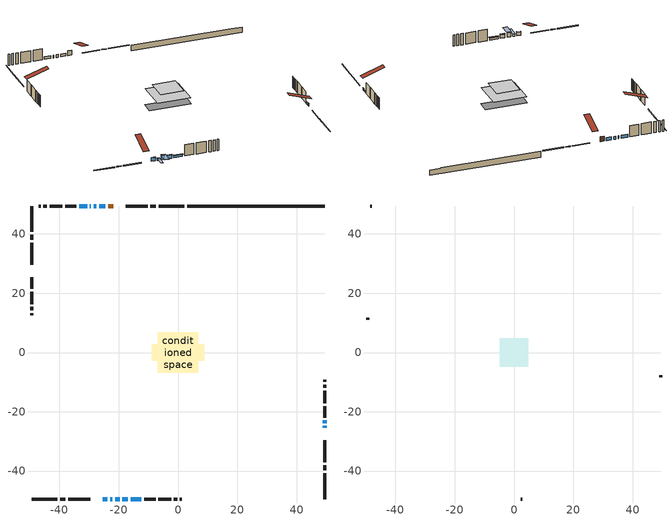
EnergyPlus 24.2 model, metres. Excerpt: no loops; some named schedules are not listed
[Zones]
conditioned space
 floor adiabatic (AdiabaticFloorConstruction): -6.88,-6.88 -6.88,6.88 6.88,6.88 6.88,-6.88 z2.75
 floor foundation (Slab1 construction): -8.79,-2.79 -8.79,2.79 8.79,2.79 8.79,-2.79 z-2.13
 wall outside (RimJoist1 construction): 2.17,49.43 -6.55,49.43 / -49.43,-49.43 -40.71,-49.43 / -49.43,49.43 -49.43,40.71 / 49.43,-49.43 49.43,-40.71 z0.31:0.61
 wall outside (RimJoist2 construction): -7.48,49.43 -9.29,49.43 / -39.78,-49.43 -37.97,-49.43 / -49.43,39.78 -49.43,37.97 / 49.43,-39.78 49.43,-37.97 z0.31:0.61
 wall outside (RimJoist3 construction): -10.22,49.43 -17.61,49.43 / -37.04,-49.43 -29.65,-49.43 / -49.43,37.04 -49.43,29.65 / 49.43,-37.04 49.43,-29.65 z0.31:0.61
 wall outside (AdiabaticWallConstruction 1): -21.91,49.43 -23.54,49.43 z0.31:2.34
 wall outside (AdiabaticWallConstruction): 49.43,-25.35 49.43,-24.74 / -22.9,-49.43 -22.13,-49.43 z0.31:1.23; -24.46,49.43 -26.6,49.43 / -27.53,49.43 -28.44,49.43 / -29.37,49.43 -29.75,49.43 / -30.68,49.43 -33.35,49.43 z0.31:1.53; 49.43,-23.81 49.43,-22.89 z0.31:0.92; -25.35,-49.43 -23.82,-49.43 / -18.75,-49.43 -16.92,-49.43 z0.31:1.83; -21.2,-49.43 -19.68,-49.43 z0.31:2.34; -15.99,-49.43 -12.33,-49.43 z0.31:1.22
 wall outside (Wall1 construction): -34.28,49.43 -38.12,49.43 / -11.41,-49.43 -7.57,-49.43 / -49.43,25.35 -49.43,21.51 / 49.43,-21.97 49.43,-18.13 z0.31:5.19
 wall outside (Wall2 construction): -39.05,49.43 -43.34,49.43 / -6.64,-49.43 -2.35,-49.43 / -49.43,20.58 -49.43,16.29 / 49.43,-17.2 49.43,-12.91 z0.31:5.19
 wall outside (Wall3 construction): -44.27,49.43 -45.41,49.43 / -1.42,-49.43 -0.27,-49.43 / -49.43,15.36 -49.43,14.21 / 49.43,-11.98 49.43,-10.83 z0.31:5.19
 wall outside (Wall4 construction): -46.34,49.43 -46.99,49.43 / 0.66,-49.43 1.3,-49.43 / -49.43,13.29 -49.43,12.64 / 49.43,-9.9 49.43,-9.25 z0.31:5.19
 wall foundation (FoundationWall1 construction): 3.1,49.43,-2.13 3.1,49.43,0.31 44.8,49.43,0.31 44.8,49.43,0.19 49.43,49.43,0.19 49.43,49.43,-2.13
 window (WindowConstruction 8): 49.43,-25.35 49.43,-24.74 z0.31:1.22
 window (WindowConstruction 6): -24.47,49.43 -26.6,49.43 z0.31:1.53
 window (WindowConstruction 7): -27.53,49.43 -28.44,49.43 z0.31:1.53
 window (WindowConstruction 10): 49.43,-23.81 49.43,-22.89 z0.31:0.92
 window (WindowConstruction 9): -29.37,49.43 -29.75,49.43 z0.31:1.53
 window (WindowConstruction): -25.35,-49.43 -23.82,-49.43 z0.31:1.83
 window (WindowConstruction 1): -22.89,-49.43 -22.13,-49.43 z0.31:1.22
 window (WindowConstruction 2): -21.2,-49.43 -19.68,-49.43 z0.31:2.34
 window (WindowConstruction 3): -18.75,-49.43 -16.92,-49.43 z0.31:1.83
 window (WindowConstruction 4): -30.68,49.43 -33.35,49.43 z0.31:1.53
 window (WindowConstruction 5): -15.99,-49.43 -12.34,-49.43 z0.31:1.22
 door (Door): -21.91,49.43 -23.54,49.43 z0.31:2.34
 ceiling adiabatic (AdiabaticFloorConstruction): 6.88,-6.88 6.88,6.88 -6.88,6.88 -6.88,-6.88 z2.75
attic - vented
 floor to conditioned space (Floor1 construction Reversed): -4.76,-4.76 -4.76,4.76 4.76,4.76 4.76,-4.76 z5.19
 wall outside (Wall5 construction): -47.92,49.43 -48.5,49.43 / 2.23,-49.43 2.82,-49.43 / -49.43,11.71 -49.43,11.12 / 49.43,-8.33 49.43,-7.74 z0.31:5.19
 roof outside (Roof1 construction): -20.98,49.43,5.19 -20.98,40.16,8.28 -18.54,40.16,8.28 -18.54,49.43,5.19; -26.28,-49.43,5.19 -26.28,-40.16,8.28 -28.72,-40.16,8.28 -28.72,-49.43,5.19; -49.43,26.28,5.19 -40.16,26.28,8.28 -40.16,28.72,8.28 -49.43,28.72,5.19; 49.43,-26.28,5.19 40.16,-26.28,8.28 40.16,-28.72,8.28 49.43,-28.72,5.19
shading: 49.43,-24.59 49.43,-25.5 49.58,-25.5 49.58,-24.59 z1.37; 49.43,-22.75 49.43,-23.96 49.58,-23.96 49.58,-22.75 z1.07; -23.67,-49.43 -25.5,-49.43 -25.5,-49.58 -23.67,-49.58 z1.98; -21.98,-49.43 -23.04,-49.43 -23.04,-54 -21.98,-54 z1.37; -19.53,-49.43 -21.35,-49.43 -21.35,-54 -19.53,-54 z2.49; -16.77,-49.43 -18.9,-49.43 -18.9,-49.89 -16.77,-49.89 z1.98; -12.19,-49.43 -16.14,-49.43 -16.14,-49.89 -12.19,-49.89 z1.37
[Building]
Building 1: Terrain=Suburbs
[Site:Location]
Toronto Intl AP_ON: Latitude {deg}=43.68; Longitude {deg}=-79.63; Time Zone {hr}=-5; Elevation {m}=173; Keep Site Location Information=Yes
[Site:GroundTemperature:Shallow]
4.59119, 2.66285, 2.50842, 3.42352, 7.09712, 10.7536, 13.9236, 15.9317, 16.1023, 14.4691, 11.3799, 7.83558
[Site:WaterMainsTemperature]
Calculation Method=Schedule; Temperature Schedule=mains temperature schedule
[Material] Roughness=Rough; Thermal Absorptance=0.9
Name | Thickness {m} | Conductivity {W/m-K} | Density {kg/m3} | Specific Heat {J/kg-K} | Solar Absorptance | Visible Absorptance
asphalt or fiberglass shingles | 0.00635 | 0.162714 | 1121.4 | 1465.45 | 0.4 | 0.4
ceiling loosefill ins | 0.169333 | 0.0480833 | 16.02 | 1046.75 | 0.7 | 0.7
ceiling stud and cavity | 0.1397 | 0.209886 | 65.682 | 1177.47 | 0.7 | 0.7
concrete 4.0 in. | 0.1016 | 1.803125 | 2242.8 | 837.4 | 0.7 | 0.7
concrete 8.0 in. | 0.2032 | 1.803125 | 2242.8 | 837.4 | 0.7 | 0.7
door material | 0.04445 | 0.327969 | 512.64 | 1214.23 | 0.7 | 0.7
exterior vertical ins | 0.0460229 | 0.029427 | 32.04 | 1214.23 | 0.7 | 0.7
floor covering | 0.0127 | 0.0433444 | 54.468 | 1339.84 | 0.6 | 0.6
floor rigid ins; wall rigid ins | 0.512978 | 0.029427 | 32.04 | 1214.23 | 0.7 | 0.7
floor stud and cavity | 0.1397 | 1.75129 | 37.0049 | 1207.88 | 0.7 | 0.7
furniture material conditioned space 1 | 0.1524 | 0.115458 | 640.8 | 1214.23 | 0.6 | 0.6
gypsum board | 0.0127 | 0.160291 | 801 | 837.4 | 0.6 | 0.6
gypsum board 1 | 0.00254 | 0.160291 | 801 | 837.4 | 0.6 | 0.6
gypsum board 2 | 0.0127 | 0.160291 | 801 | 837.4 | 0.7 | 0.7
osb sheathing 0.5 in. | 0.0127 | 0.115458 | 512.64 | 1214.23 | 0.7 | 0.7
osb sheathing 0.75 in. | 0.01905 | 0.115458 | 512.64 | 1214.23 | 0.7 | 0.7
osb sheathing 2.0 in. | 0.0508 | 0.115458 | 512.64 | 1214.23 | 0.7 | 0.7
rim joist rigid ins | 0.051816 | 0.029427 | 32.04 | 1214.23 | 0.7 | 0.7
rim joist stud and cavity | 0.0508 | 0.0451784 | 125.044 | 1163.47 | 0.6 | 0.6
rim joist stud and cavity 1 | 0.0508 | 24.0425 | 6.31874 | 1174.65 | 0.6 | 0.6
rim joist stud and cavity 2 | 0.0508 | 0.275866 | 125.044 | 1163.47 | 0.6 | 0.6
wall stud and cavity | 0.1397 | 0.081123 | 139.0536 | 1170.24 | 0.7 | 0.7
wall stud and cavity 1 | 0.0889 | 0.559628 | 50.32683 | 1063.81 | 0.7 | 0.7
wall stud and cavity 2 | 0.1397 | 0.0821308 | 139.0536 | 1170.24 | 0.7 | 0.7
wall stud and cavity 3 | 0.0889 | 6.1454 | 50.32683 | 1063.81 | 0.6 | 0.6
wall stud and cavity 4 | 0.0889 | 0.380278 | 52.3479 | 1209.89 | 0.7 | 0.7
wall stud and cavity 5 | 0.0889 | 0.391764 | 83.0341 | 1211.67 | 0.7 | 0.7
wood siding | 0.0254 | 0.102417 | 544.68 | 1172.36 | 0.4 | 0.4
wood siding 1 | 0.00254 | 0.102417 | 544.68 | 1172.36 | 0.4 | 0.4
wood siding 2; wood siding 3; wood siding 4 | 0.0254 | 0.102417 | 544.68 | 1172.36 | 0.7 | 0.7
[WindowMaterial:SimpleGlazingSystem]
Name | U-Factor {W/m2-K} | Solar Heat Gain Coefficient
WindowMaterial | 2.91338 | 0.63
WindowMaterial 1 | 2.97868 | 0.53
WindowMaterial 2 | 4.32891 | 0.68
WindowMaterial 3 | 2.906 | 0.64
WindowMaterial 4 | 2.90089 | 0.65
WindowMaterial 5 | 2.95256 | 0.58
WindowMaterial 6 | 2.912814 | 0.63
WindowMaterial 7 | 2.97868 | 0.61
WindowMaterial 8 | 3.06271 | 0.54
WindowMaterial 9 | 3.0383 | 0.46
[Construction]
AdiabaticFloorConstruction: floor stud and cavity, floor rigid ins, osb sheathing 0.75 in., floor covering
AdiabaticWallConstruction: wood siding 3, wall rigid ins, wall stud and cavity 4, gypsum board
AdiabaticWallConstruction 1: wood siding 4, wall rigid ins, wall stud and cavity 4, gypsum board
Door: door material
Floor1 construction Reversed: gypsum board, ceiling stud and cavity, ceiling loosefill ins
FoundationWall1 construction: concrete 8.0 in., gypsum board 2
furniture construction conditioned space 1: furniture material conditioned space 1
PartitionWallConstruction: gypsum board, wall stud and cavity 5, gypsum board
RimJoist1 construction: wood siding 2, osb sheathing 2.0 in., rim joist stud and cavity
RimJoist2 construction: wood siding 2, rim joist stud and cavity 1
RimJoist3 construction: wood siding 2, rim joist rigid ins, osb sheathing 2.0 in., rim joist stud and cavity 2
Roof1 construction: asphalt or fiberglass shingles
Slab1 construction: concrete 4.0 in.
Wall1 construction; Wall2 construction: wood siding, osb sheathing 0.5 in., wall stud and cavity, gypsum board
Wall3 construction: wood siding 1, wall stud and cavity 1, gypsum board 1
Wall4 construction: wood siding, osb sheathing 0.5 in., wall stud and cavity 2, gypsum board
Wall5 construction: wood siding 1, wall stud and cavity 3
WindowConstruction: WindowMaterial
WindowConstruction 1: WindowMaterial 1
WindowConstruction 10: WindowMaterial 9
WindowConstruction 2: WindowMaterial 2
WindowConstruction 3: WindowMaterial 3
WindowConstruction 4: WindowMaterial 4
WindowConstruction 5; WindowConstruction 7: WindowMaterial 5
WindowConstruction 6: WindowMaterial 6
WindowConstruction 8: WindowMaterial 7
WindowConstruction 9: WindowMaterial 8
[Zone] Multiplier=1; Part of Total Floor Area=Yes
Name | Volume {m3}
attic - vented | 45.5034
conditioned space | 746.4
[Space]
Name | Zone | Volume {m3}
attic - vented 1 | attic - vented | 45.5034
conditioned space 1 | conditioned space | 746.4
[ZoneInfiltration:EffectiveLeakageArea]
infil attic - vented 1: Zone or Space=attic - vented 1; Schedule=Always On Discrete; Effective Air Leakage Area {cm2}=3751.86; Stack Coefficient=0.000554102; Wind Coefficient=1.59043e-05
[ZoneMixing]
whole house fan mix: Zone or Space=attic - vented; Schedule=Always On Continuous; Design Flow Rate Calculation Method=Flow/Zone; Design Flow Rate {m3/s}=0; Source Zone or Space=conditioned space
[SurfaceProperty:ExposedFoundationPerimeter]
Slab1: Exposed Perimeter Calculation Method=TotalExposedPerimeter; Total Exposed Perimeter {m}=46.331
[InternalMass] Zone or ZoneList=conditioned space; Space or SpaceList=conditioned space 1
Name | Construction | Surface Area {m2}
furniture mass conditioned space 1 | furniture construction conditioned space 1 | 114.884
partition wall mass | PartitionWallConstruction | 287.21
[Lights]
interior lighting: Zone or ZoneList or Space or SpaceList=conditioned space 1; Schedule=interior lighting schedule; Design Level Calculation Method=LightingLevel; Lighting Level {W}=343.2; Return Air Fraction=0; Fraction Radiant=0.6; Fraction Visible=0.2; Fraction Replaceable=1
[People]
occupants: Zone or ZoneList or Space or SpaceList=conditioned space 1; Number of People Schedule=occupants schedule; Number of People Calculation Method=People; Number of People=3; Fraction Radiant=0.314171; Sensible Heat Fraction=0.56303; Activity Level Schedule=occupants activity schedule; Carbon Dioxide Generation Rate {m3/s-W}=0; Enable ASHRAE 55 Comfort Warnings=No; Mean Radiant Temperature Calculation Type=EnclosureAveraged
[ElectricEquipment] Zone or ZoneList or Space or SpaceList=conditioned space 1; Design Level Calculation Method=EquipmentLevel
Name | Schedule | Design Level {W} | Fraction Latent | Fraction Radiant | Fraction Lost
clothes dryer | clothes dryer schedule | 140.772 | 0.015 | 0.081 | 0.85
clothes washer | clothes washer schedule | 32.1985 | 0.03 | 0.162 | 0.7
cooking range | cooking range schedule | 215.147 | 0.08 | 0.432 | 0.2
dishwasher | dishwasher schedule | 66.8632 | 0.3 | 0.18 | 0.4
fridge | fridge schedule | 72.9452 | 0 | 0.6 | 0
mech vent bath fan 0 | mech vent bath fan 0 schedule | 50.2 | 0 | 0 | 1
mech vent bath fan 1 | mech vent bath fan 1 schedule | 50.2 | 0 | 0 | 1
mech vent house fan | mech vent house fan schedule | 0 | 0 | 0 | 1
mech vent house fan cfis | mech vent house fan cfis schedule | 0 | 0 | 0 | 0
mech vent range fan 0 | mech vent range fan 0 schedule | 57 | 0 | 0 | 1
misc plug loads | misc plug loads schedule | 494.7 | 0.045 | 0.513 | 0.1
whole house fan | Always On Discrete | 0 | 0 | 0 | 1
[OtherEquipment] Zone or ZoneList or Space or SpaceList=conditioned space 1; Design Level Calculation Method=EquipmentLevel
Name | Fuel Type | Schedule | Design Level {W} | Fraction Latent | Fraction Radiant | Fraction Lost
clothes dryer 1 | Electricity | clothes dryer schedule | 0 | 0.015 | 0.081 | 0.85
cooking range 1 | Electricity | cooking range schedule | 0 | 0.08 | 0.432 | 0.2
general water use latent | None | general water use schedule | 62.594 | 1 | 0 | 0
general water use sensible | None | general water use schedule | -61.6891 | 0 | 0.6 | 0
mech vent house fan latent load | None | Always On Discrete | 0 | 1 | 0 | 0
mech vent house fan sensible load | None | Always On Discrete | 0 | 0 | 0 | 0
water heater energy adjustment1 | NaturalGas | Always On Discrete | 0.01 | 0 | 0 | 1
[ZoneInfiltration:DesignFlowRate] Zone or ZoneList or Space or SpaceList=conditioned space 1; Schedule=Always On Discrete; Design Flow Rate Calculation Method=Flow/Zone; Design Flow Rate {m3/s}=0
infil flow; natural vent flow; whole house fan flow
[AvailabilityManager:Scheduled]
central ac and furnace airloop Availability Manager: Schedule=Always On Discrete
[Foundation:Kiva]
Foundation Kiva 1: Initial Indoor Air Temperature {C}=18; Wall Height Above Grade {m}=0.309982; Wall Depth Below Slab {m}=0.2032; Custom Block Material Name 1=exterior vertical ins; Custom Block Depth 1 {m}=2.43998; Custom Block X Position 1 {m}=0.2159; Custom Block Z Position 1 {m}=0
[Foundation:Kiva:Settings]
Soil Conductivity {W/m-K}=0.849921; Soil Density {kg/m3}=1842.3; Soil Specific Heat {J/kg-K}=418.7; Ground Solar Absorptivity=0.9; Ground Thermal Absorptivity=0.9; Ground Surface Roughness {m}=0.03; Far-Field Width {m}=40; Deep-Ground Boundary Condition=ZeroFlux; Deep-Ground Depth {m}=40; Minimum Cell Dimension {m}=0.2; Maximum Cell Growth Coefficient=3; Simulation Timestep=Timestep
[Exterior:Lights]
exterior lighting: Schedule=exterior lighting schedule; Design Level {W}=75.6
[EnergyManagementSystem:GlobalVariable]
central_ac_and_furnace_airloop_Fan_RTF
infil_program_Qfan
infil_program_Qinf
natural_vent_program_Qnv
natural_vent_program_Qwhf
[EnergyManagementSystem:Sensor]
Name | Output:Variable or Output:Meter Index Key | Output:Variable or Output:Meter
airflow_gain | infil flow | Infiltration Sensible Heat Gain Energy
airflow_gain_1 | natural vent flow | Infiltration Sensible Heat Gain Energy
airflow_gain_2 | whole house fan flow | Infiltration Sensible Heat Gain Energy
airflow_loss | infil flow | Infiltration Sensible Heat Loss Energy
airflow_loss_1 | natural vent flow | Infiltration Sensible Heat Loss Energy
airflow_loss_2 | whole house fan flow | Infiltration Sensible Heat Loss Energy
clg_load_cond |  | Cooling:EnergyTransfer:Zone:CONDITIONED SPACE
clg_sp_s; clg_sp_s_1 | cooling setpoint | Schedule Value
clothes_dryer_exhaust_0_sch_s | clothes dryer exhaust 0 schedule | Schedule Value
cool_season | cooling season schedule | Schedule Value
htg_load_cond |  | Heating:EnergyTransfer:Zone:CONDITIONED SPACE
htg_sp_s; htg_sp_s_1 | heating setpoint | Schedule Value
ig_ee_conv | clothes dryer | Electric Equipment Convective Heating Energy
ig_ee_conv_2 | cooking range | Electric Equipment Convective Heating Energy
ig_ee_conv_4 | fridge | Electric Equipment Convective Heating Energy
ig_ee_conv_5 | misc plug loads | Electric Equipment Convective Heating Energy
ig_ee_conv_6 | whole house fan | Electric Equipment Convective Heating Energy
ig_ee_rad | clothes dryer | Electric Equipment Radiant Heating Energy
ig_ee_rad_2 | cooking range | Electric Equipment Radiant Heating Energy
ig_ee_rad_4 | fridge | Electric Equipment Radiant Heating Energy
ig_ee_rad_5 | misc plug loads | Electric Equipment Radiant Heating Energy
ig_ee_rad_6 | whole house fan | Electric Equipment Radiant Heating Energy
ig_lgt_conv | interior lighting | Lights Convective Heating Energy
ig_lgt_rad | interior lighting | Lights Radiant Heating Energy
ig_lgt_vis | interior lighting | Lights Visible Radiation Heating Energy
ig_oe_conv | clothes dryer 1 | Other Equipment Convective Heating Energy
ig_oe_conv_1 | cooking range 1 | Other Equipment Convective Heating Energy
ig_oe_conv_2 | general water use latent | Other Equipment Convective Heating Energy
ig_oe_conv_3 | general water use sensible | Other Equipment Convective Heating Energy
ig_oe_conv_4 | water heater energy adjustment1 | Other Equipment Convective Heating Energy
ig_oe_rad | clothes dryer 1 | Other Equipment Radiant Heating Energy
ig_oe_rad_1 | cooking range 1 | Other Equipment Radiant Heating Energy
ig_oe_rad_2 | general water use latent | Other Equipment Radiant Heating Energy
ig_oe_rad_3 | general water use sensible | Other Equipment Radiant Heating Energy
ig_oe_rad_4 | water heater energy adjustment1 | Other Equipment Radiant Heating Energy
ig_ppl_conv | occupants | People Convective Heating Energy
ig_ppl_rad | occupants | People Radiant Heating Energy
im_conv | furniture mass conditioned space 1 | Surface Inside Face Convection Heat Gain Energy
im_conv_1 | partition wall mass | Surface Inside Face Convection Heat Gain Energy
im_ig | furniture mass conditioned space 1 | Surface Inside Face Internal Gains Radiation Heat Gain Energy
im_ig_1 | partition wall mass | Surface Inside Face Internal Gains Radiation Heat Gain Energy
im_lgt | furniture mass conditioned space 1 | Surface Inside Face Lights Radiation Heat Gain Energy
im_lgt_1 | partition wall mass | Surface Inside Face Lights Radiation Heat Gain Energy
im_sol | furniture mass conditioned space 1 | Surface Inside Face Solar Radiation Heat Gain Energy
im_sol_1 | partition wall mass | Surface Inside Face Solar Radiation Heat Gain Energy
im_surf | furniture mass conditioned space 1 | Surface Inside Face Net Surface Thermal Radiation Heat Gain Energy
im_surf_1 | partition wall mass | Surface Inside Face Net Surface Thermal Radiation Heat Gain Energy
mech_vent_bath_fan_0_sch_s | mech vent bath fan 0 schedule | Schedule Value
mech_vent_bath_fan_1_sch_s | mech vent bath fan 1 schedule | Schedule Value
mech_vent_range_fan_0_sch_s | mech vent range fan 0 schedule | Schedule Value
mv_conv | mech vent bath fan 0 | Electric Equipment Convective Heating Energy
mv_conv_1 | mech vent bath fan 1 | Electric Equipment Convective Heating Energy
mv_conv_2 | mech vent house fan | Electric Equipment Convective Heating Energy
mv_conv_3 | mech vent house fan cfis | Electric Equipment Convective Heating Energy
mv_conv_4 | mech vent range fan 0 | Electric Equipment Convective Heating Energy
mv_conv_5 | mech vent house fan latent load | Other Equipment Convective Heating Energy
mv_conv_6 | mech vent house fan sensible load | Other Equipment Convective Heating Energy
mv_rad | mech vent bath fan 0 | Electric Equipment Radiant Heating Energy
mv_rad_1 | mech vent bath fan 1 | Electric Equipment Radiant Heating Energy
mv_rad_2 | mech vent house fan | Electric Equipment Radiant Heating Energy
mv_rad_3 | mech vent house fan cfis | Electric Equipment Radiant Heating Energy
mv_rad_4 | mech vent range fan 0 | Electric Equipment Radiant Heating Energy
mv_rad_5 | mech vent house fan latent load | Other Equipment Radiant Heating Energy
mv_rad_6 | mech vent house fan sensible load | Other Equipment Radiant Heating Energy
natural_vent_s | natural vent schedule | Schedule Value
out_pb_s |  | Site Outdoor Air Barometric Pressure
out_wt_s |  | Site Outdoor Air Humidity Ratio
site_vw_s |  | Site Wind Speed
ss_back_out | Window1 | Surface Window Shortwave from Zone Back Out Window Heat Transfer Rate
ss_back_out_1 | Window11 | Surface Window Shortwave from Zone Back Out Window Heat Transfer Rate
ss_back_out_10 | Window8 | Surface Window Shortwave from Zone Back Out Window Heat Transfer Rate
ss_back_out_2 | Window12 | Surface Window Shortwave from Zone Back Out Window Heat Transfer Rate
ss_back_out_3 | Window13 | Surface Window Shortwave from Zone Back Out Window Heat Transfer Rate
ss_back_out_4 | Window2 | Surface Window Shortwave from Zone Back Out Window Heat Transfer Rate
ss_back_out_5 | Window3 | Surface Window Shortwave from Zone Back Out Window Heat Transfer Rate
ss_back_out_6 | Window4 | Surface Window Shortwave from Zone Back Out Window Heat Transfer Rate
ss_back_out_7 | Window5 | Surface Window Shortwave from Zone Back Out Window Heat Transfer Rate
ss_back_out_8 | Window6 | Surface Window Shortwave from Zone Back Out Window Heat Transfer Rate
ss_back_out_9 | Window7 | Surface Window Shortwave from Zone Back Out Window Heat Transfer Rate
ss_conv | Door1 | Surface Inside Face Convection Heat Gain Energy
ss_conv_1 | Window1 | Surface Inside Face Convection Heat Gain Energy
ss_conv_10 | Window7 | Surface Inside Face Convection Heat Gain Energy
ss_conv_11 | Window8 | Surface Inside Face Convection Heat Gain Energy
ss_conv_2 | Window11 | Surface Inside Face Convection Heat Gain Energy
ss_conv_3 | Window12 | Surface Inside Face Convection Heat Gain Energy
ss_conv_4 | Window13 | Surface Inside Face Convection Heat Gain Energy
ss_conv_5 | Window2 | Surface Inside Face Convection Heat Gain Energy
ss_conv_6 | Window3 | Surface Inside Face Convection Heat Gain Energy
ss_conv_7 | Window4 | Surface Inside Face Convection Heat Gain Energy
ss_conv_8 | Window5 | Surface Inside Face Convection Heat Gain Energy
ss_conv_9 | Window6 | Surface Inside Face Convection Heat Gain Energy
ss_ig | Door1 | Surface Inside Face Internal Gains Radiation Heat Gain Energy
ss_ig_1 | Window1 | Surface Inside Face Internal Gains Radiation Heat Gain Energy
ss_ig_10 | Window7 | Surface Inside Face Internal Gains Radiation Heat Gain Energy
ss_ig_11 | Window8 | Surface Inside Face Internal Gains Radiation Heat Gain Energy
ss_ig_2 | Window11 | Surface Inside Face Internal Gains Radiation Heat Gain Energy
ss_ig_3 | Window12 | Surface Inside Face Internal Gains Radiation Heat Gain Energy
ss_ig_4 | Window13 | Surface Inside Face Internal Gains Radiation Heat Gain Energy
ss_ig_5 | Window2 | Surface Inside Face Internal Gains Radiation Heat Gain Energy
ss_ig_6 | Window3 | Surface Inside Face Internal Gains Radiation Heat Gain Energy
ss_ig_7 | Window4 | Surface Inside Face Internal Gains Radiation Heat Gain Energy
ss_ig_8 | Window5 | Surface Inside Face Internal Gains Radiation Heat Gain Energy
ss_ig_9 | Window6 | Surface Inside Face Internal Gains Radiation Heat Gain Energy
ss_lgt | Door1 | Surface Inside Face Lights Radiation Heat Gain Energy
ss_sol | Door1 | Surface Inside Face Solar Radiation Heat Gain Energy
ss_surf | Door1 | Surface Inside Face Net Surface Thermal Radiation Heat Gain Energy
ss_surf_1 | Window1 | Surface Inside Face Net Surface Thermal Radiation Heat Gain Energy
ss_surf_10 | Window7 | Surface Inside Face Net Surface Thermal Radiation Heat Gain Energy
ss_surf_11 | Window8 | Surface Inside Face Net Surface Thermal Radiation Heat Gain Energy
ss_surf_2 | Window11 | Surface Inside Face Net Surface Thermal Radiation Heat Gain Energy
ss_surf_3 | Window12 | Surface Inside Face Net Surface Thermal Radiation Heat Gain Energy
ss_surf_4 | Window13 | Surface Inside Face Net Surface Thermal Radiation Heat Gain Energy
ss_surf_5 | Window2 | Surface Inside Face Net Surface Thermal Radiation Heat Gain Energy
ss_surf_6 | Window3 | Surface Inside Face Net Surface Thermal Radiation Heat Gain Energy
ss_surf_7 | Window4 | Surface Inside Face Net Surface Thermal Radiation Heat Gain Energy
ss_surf_8 | Window5 | Surface Inside Face Net Surface Thermal Radiation Heat Gain Energy
ss_surf_9 | Window6 | Surface Inside Face Net Surface Thermal Radiation Heat Gain Energy
ss_trans_in | Window1 | Surface Window Transmitted Solar Radiation Rate
ss_trans_in_1 | Window11 | Surface Window Transmitted Solar Radiation Rate
ss_trans_in_10 | Window8 | Surface Window Transmitted Solar Radiation Rate
ss_trans_in_2 | Window12 | Surface Window Transmitted Solar Radiation Rate
ss_trans_in_3 | Window13 | Surface Window Transmitted Solar Radiation Rate
ss_trans_in_4 | Window2 | Surface Window Transmitted Solar Radiation Rate
ss_trans_in_5 | Window3 | Surface Window Transmitted Solar Radiation Rate
ss_trans_in_6 | Window4 | Surface Window Transmitted Solar Radiation Rate
ss_trans_in_7 | Window5 | Surface Window Transmitted Solar Radiation Rate
ss_trans_in_8 | Window6 | Surface Window Transmitted Solar Radiation Rate
ss_trans_in_9 | Window7 | Surface Window Transmitted Solar Radiation Rate
ss_trans_out | Window1 | Surface Inside Face Initial Transmitted Diffuse Transmitted Out Window Solar Radiation Rate
ss_trans_out_1 | Window11 | Surface Inside Face Initial Transmitted Diffuse Transmitted Out Window Solar Radiation Rate
ss_trans_out_10 | Window8 | Surface Inside Face Initial Transmitted Diffuse Transmitted Out Window Solar Radiation Rate
ss_trans_out_2 | Window12 | Surface Inside Face Initial Transmitted Diffuse Transmitted Out Window Solar Radiation Rate
ss_trans_out_3 | Window13 | Surface Inside Face Initial Transmitted Diffuse Transmitted Out Window Solar Radiation Rate
ss_trans_out_4 | Window2 | Surface Inside Face Initial Transmitted Diffuse Transmitted Out Window Solar Radiation Rate
ss_trans_out_5 | Window3 | Surface Inside Face Initial Transmitted Diffuse Transmitted Out Window Solar Radiation Rate
ss_trans_out_6 | Window4 | Surface Inside Face Initial Transmitted Diffuse Transmitted Out Window Solar Radiation Rate
ss_trans_out_7 | Window5 | Surface Inside Face Initial Transmitted Diffuse Transmitted Out Window Solar Radiation Rate
ss_trans_out_8 | Window6 | Surface Inside Face Initial Transmitted Diffuse Transmitted Out Window Solar Radiation Rate
ss_trans_out_9 | Window7 | Surface Inside Face Initial Transmitted Diffuse Transmitted Out Window Solar Radiation Rate
s_conv | Floor1 | Surface Inside Face Convection Heat Gain Energy
